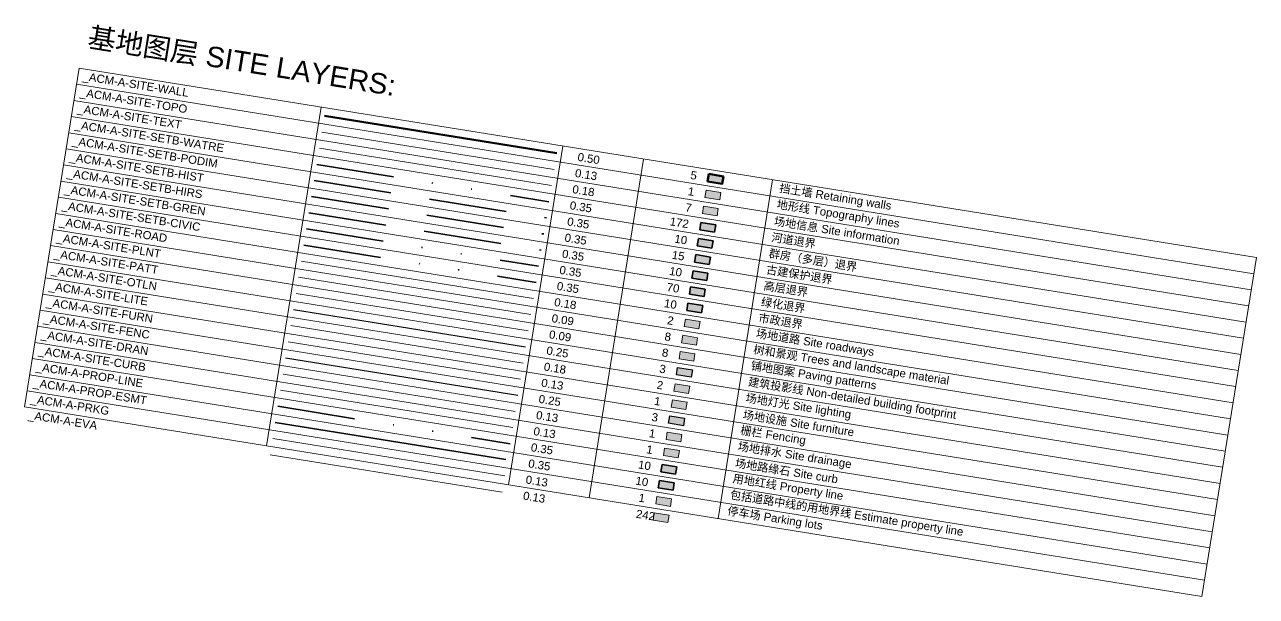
# Model space of a CAD drawing. Extents: x 274235 to 276654, y 142848 to 144425.
# Drawn here: x 276502.8 to 276653.7, y 143163.3 to 143233.3 of the extents above; entities that cross this region are included whole.
import ezdxf
from ezdxf.enums import TextEntityAlignment as Align

# ---------------------------------------------------------------- set-up
doc = ezdxf.new("R2010")
doc.units = 0
doc.header["$LTSCALE"] = 1.5
for name, pattern in [('_ACM-G-CENTER', [28.575, 19.05, -3.175, 3.175, -3.175]), ('_ACM-G-DASHED', [9.525, 6.35, -3.175]), ('_ACM-G-DIVIDE', [15.875, 6.35, -3.175, 0, -3.175, 0, -3.175])]:
    doc.linetypes.add(name, pattern=pattern)
for name, color, linetype, lineweight in [('_ACM-A-ANNO-TEXT', 7, 'CONTINUOUS', 18), ('_ACM-A-EVA', 242, 'CONTINUOUS', 13), ('_ACM-A-PRKG', 1, 'CONTINUOUS', 13), ('_ACM-A-PROP-ESMT', 10, '_ACM-G-CENTER', 35), ('_ACM-A-PROP-LINE', 10, '_ACM-G-DIVIDE', 35), ('_ACM-A-SHBD-GRID-NPLT', 14, 'CONTINUOUS', 13), ('_ACM-A-SITE-CURB', 1, 'CONTINUOUS', 13), ('_ACM-A-SITE-DRAN', 1, 'CONTINUOUS', 13), ('_ACM-A-SITE-FENC', 3, 'FENCELINE1', 25), ('_ACM-A-SITE-FURN', 1, 'CONTINUOUS', 13), ('_ACM-A-SITE-LITE', 2, 'CONTINUOUS', 18), ('_ACM-A-SITE-OTLN', 3, 'CONTINUOUS', 25), ('_ACM-A-SITE-PATT', 8, 'CONTINUOUS', 9), ('_ACM-A-SITE-PLNT', 82, 'CONTINUOUS', 9), ('_ACM-A-SITE-ROAD', 2, 'CONTINUOUS', 18), ('_ACM-A-SITE-SETB-CIVIC', 10, '_ACM-G-DIVIDE', 35), ('_ACM-A-SITE-SETB-GREN', 70, '_ACM-G-DIVIDE', 35), ('_ACM-A-SITE-SETB-HIRS', 10, '_ACM-G-DASHED', 35), ('_ACM-A-SITE-SETB-HIST', 15, '_ACM-G-DASHED', 35), ('_ACM-A-SITE-SETB-PODIM', 10, '_ACM-G-DASHED', 35), ('_ACM-A-SITE-SETB-WATRE', 172, '_ACM-G-DIVIDE', 35), ('_ACM-A-SITE-TEXT', 7, 'CONTINUOUS', 18), ('_ACM-A-SITE-TOPO', 1, 'CONTINUOUS', 13), ('_ACM-A-SITE-WALL', 5, 'CONTINUOUS', 50)]:
    doc.layers.add(name, color=color, linetype=linetype, lineweight=lineweight)
doc.styles.add('_ACM-G-LINESTYLE', font='arial.ttf')
doc.styles.add('_ACM-G-NOTES', font='arial.ttf', dxfattribs={"height": 2.5})
doc.linetypes.add('FENCELINE1', pattern='A,6.35,-2.54,[133,ltypeshp.shx,S=2.54,R=0,X=-2.54,Y=0],-2.54,25.4', length=36.83)

msp = doc.modelspace()

# ---------------------------------------------------------------- hatches: boundary and pattern name
at = {"layer": '_ACM-A-EVA'}
h = msp.add_hatch(color=256, dxfattribs=at)
h.dxf.hatch_style = 1
h.paths.add_polyline_path([(276579.936, 143173.51), (276581.741, 143173.219), (276581.596, 143172.317), (276579.79, 143172.607)])
at = {"layer": '_ACM-A-PRKG'}
h = msp.add_hatch(color=256, dxfattribs=at)
h.dxf.hatch_style = 1
h.paths.add_polyline_path([(276580.253, 143175.484), (276582.059, 143175.194), (276581.913, 143174.291), (276580.108, 143174.582)])
at = {"layer": '_ACM-A-PROP-ESMT'}
h = msp.add_hatch(color=256, dxfattribs=at)
h.dxf.hatch_style = 1
h.paths.add_polyline_path([(276580.571, 143177.459), (276582.376, 143177.169), (276582.231, 143176.266), (276580.426, 143176.556)])
at = {"layer": '_ACM-A-PROP-LINE'}
h = msp.add_hatch(color=256, dxfattribs=at)
h.dxf.hatch_style = 1
h.paths.add_polyline_path([(276580.888, 143179.434), (276582.694, 143179.143), (276582.549, 143178.241), (276580.743, 143178.531)])
at = {"layer": '_ACM-A-SITE-CURB'}
h = msp.add_hatch(color=256, dxfattribs=at)
h.dxf.hatch_style = 1
h.paths.add_polyline_path([(276581.206, 143181.408), (276583.011, 143181.118), (276582.866, 143180.215), (276581.061, 143180.506)])
at = {"layer": '_ACM-A-SITE-DRAN'}
h = msp.add_hatch(color=256, dxfattribs=at)
h.dxf.hatch_style = 1
h.paths.add_polyline_path([(276581.524, 143183.383), (276583.329, 143183.093), (276583.184, 143182.19), (276581.378, 143182.48)])
at = {"layer": '_ACM-A-SITE-FENC'}
h = msp.add_hatch(color=256, dxfattribs=at)
h.dxf.hatch_style = 1
h.paths.add_polyline_path([(276581.841, 143185.358), (276583.647, 143185.067), (276583.501, 143184.164), (276581.696, 143184.455)])
at = {"layer": '_ACM-A-SITE-FURN'}
h = msp.add_hatch(color=256, dxfattribs=at)
h.dxf.hatch_style = 1
h.paths.add_polyline_path([(276582.159, 143187.332), (276583.964, 143187.042), (276583.819, 143186.139), (276582.014, 143186.43)])
at = {"layer": '_ACM-A-SITE-LITE'}
h = msp.add_hatch(color=256, dxfattribs=at)
h.dxf.hatch_style = 1
h.paths.add_polyline_path([(276582.476, 143189.307), (276584.282, 143189.016), (276584.137, 143188.114), (276582.331, 143188.404)])
at = {"layer": '_ACM-A-SITE-OTLN'}
h = msp.add_hatch(color=256, dxfattribs=at)
h.dxf.hatch_style = 1
h.paths.add_polyline_path([(276582.794, 143191.281), (276584.599, 143190.991), (276584.454, 143190.088), (276582.649, 143190.379)])
at = {"layer": '_ACM-A-SITE-PATT'}
h = msp.add_hatch(color=256, dxfattribs=at)
h.dxf.hatch_style = 1
h.paths.add_polyline_path([(276583.112, 143193.256), (276584.917, 143192.966), (276584.772, 143192.063), (276582.966, 143192.353)])
at = {"layer": '_ACM-A-SITE-PLNT'}
h = msp.add_hatch(color=256, dxfattribs=at)
h.dxf.hatch_style = 1
h.paths.add_polyline_path([(276583.429, 143195.231), (276585.235, 143194.94), (276585.089, 143194.038), (276583.284, 143194.328)])
at = {"layer": '_ACM-A-SITE-ROAD'}
h = msp.add_hatch(color=256, dxfattribs=at)
h.dxf.hatch_style = 1
h.paths.add_polyline_path([(276583.747, 143197.205), (276585.552, 143196.915), (276585.407, 143196.012), (276583.602, 143196.303)])
at = {"layer": '_ACM-A-SITE-SETB-CIVIC'}
h = msp.add_hatch(color=256, dxfattribs=at)
h.dxf.hatch_style = 1
h.paths.add_polyline_path([(276584.065, 143199.18), (276585.87, 143198.89), (276585.725, 143197.987), (276583.919, 143198.277)])
at = {"layer": '_ACM-A-SITE-SETB-GREN'}
h = msp.add_hatch(color=256, dxfattribs=at)
h.dxf.hatch_style = 1
h.paths.add_polyline_path([(276584.382, 143201.155), (276586.187, 143200.864), (276586.042, 143199.961), (276584.237, 143200.252)])
at = {"layer": '_ACM-A-SITE-SETB-HIRS'}
h = msp.add_hatch(color=256, dxfattribs=at)
h.dxf.hatch_style = 1
h.paths.add_polyline_path([(276584.7, 143203.129), (276586.505, 143202.839), (276586.36, 143201.936), (276584.555, 143202.226)])
at = {"layer": '_ACM-A-SITE-SETB-HIST'}
h = msp.add_hatch(color=256, dxfattribs=at)
h.dxf.hatch_style = 1
h.paths.add_polyline_path([(276585.017, 143205.104), (276586.823, 143204.813), (276586.678, 143203.911), (276584.872, 143204.201)])
at = {"layer": '_ACM-A-SITE-SETB-PODIM'}
h = msp.add_hatch(color=256, dxfattribs=at)
h.dxf.hatch_style = 1
h.paths.add_polyline_path([(276585.335, 143207.078), (276587.14, 143206.788), (276586.995, 143205.885), (276585.19, 143206.176)])
at = {"layer": '_ACM-A-SITE-SETB-WATRE'}
h = msp.add_hatch(color=256, dxfattribs=at)
h.dxf.hatch_style = 1
h.paths.add_polyline_path([(276585.653, 143209.053), (276587.458, 143208.763), (276587.313, 143207.86), (276585.507, 143208.15)])
at = {"layer": '_ACM-A-SITE-TEXT'}
h = msp.add_hatch(color=256, dxfattribs=at)
h.dxf.hatch_style = 1
h.paths.add_polyline_path([(276585.97, 143211.028), (276587.776, 143210.737), (276587.63, 143209.835), (276585.825, 143210.125)])
at = {"layer": '_ACM-A-SITE-TOPO'}
h = msp.add_hatch(color=256, dxfattribs=at)
h.dxf.hatch_style = 1
h.paths.add_polyline_path([(276586.288, 143213.002), (276588.093, 143212.712), (276587.948, 143211.809), (276586.143, 143212.1)])
at = {"layer": '_ACM-A-SITE-WALL'}
h = msp.add_hatch(color=256, dxfattribs=at)
h.dxf.hatch_style = 1
h.paths.add_polyline_path([(276586.605, 143214.977), (276588.411, 143214.686), (276588.266, 143213.784), (276586.46, 143214.074)])

# ---------------------------------------------------------------- linework, layer by layer
at = {"layer": '_ACM-A-EVA'}
msp.add_line((276532.895, 143180.613), (276561.33, 143176.04), dxfattribs=at)
msp.add_lwpolyline([(276579.936, 143173.51), (276581.741, 143173.219), (276581.596, 143172.317), (276579.79, 143172.607)], close=True, dxfattribs=at)
at = {"layer": '_ACM-A-PRKG'}
msp.add_line((276533.213, 143182.588), (276561.647, 143178.014), dxfattribs=at)
msp.add_lwpolyline([(276580.253, 143175.484), (276582.059, 143175.194), (276581.913, 143174.291), (276580.108, 143174.582)], close=True, dxfattribs=at)
at = {"layer": '_ACM-A-PROP-ESMT'}
msp.add_line((276533.53, 143184.562), (276561.965, 143179.989), dxfattribs=at)
msp.add_lwpolyline([(276580.571, 143177.459), (276582.376, 143177.169), (276582.231, 143176.266), (276580.426, 143176.556)], close=True, dxfattribs=at)
at = {"layer": '_ACM-A-PROP-LINE'}
msp.add_line((276533.848, 143186.537), (276562.283, 143181.963), dxfattribs=at)
msp.add_lwpolyline([(276580.888, 143179.434), (276582.694, 143179.143), (276582.549, 143178.241), (276580.743, 143178.531)], close=True, dxfattribs=at)
at = {"layer": '_ACM-A-SHBD-GRID-NPLT'}
for p, q in [((276568.751, 143218.399), (276562.081, 143176.932)), ((276578.624, 143216.811), (276571.954, 143175.343)), ((276594.421, 143214.27), (276587.751, 143172.803)), ((276653.659, 143204.741), (276646.99, 143163.274))]:
    msp.add_line(p, q, dxfattribs=at)
for points in [[(276509.512, 143227.927), (276502.842, 143186.46)], [(276509.512, 143227.927), (276653.659, 143204.741)], [(276509.195, 143225.952), (276653.342, 143202.767)], [(276508.877, 143223.978), (276653.024, 143200.792)], [(276508.559, 143222.003), (276652.707, 143198.817)], [(276539.131, 143223.163), (276532.462, 143181.696)], [(276508.242, 143220.028), (276652.389, 143196.843)], [(276507.924, 143218.054), (276652.071, 143194.868)], [(276507.607, 143216.079), (276651.754, 143192.894)], [(276507.289, 143214.105), (276651.436, 143190.919)], [(276506.971, 143212.13), (276651.119, 143188.944)], [(276506.654, 143210.155), (276650.801, 143186.97)], [(276506.336, 143208.181), (276650.483, 143184.995)], [(276506.018, 143206.206), (276650.166, 143183.02)], [(276505.701, 143204.231), (276649.848, 143181.046)], [(276505.383, 143202.257), (276649.53, 143179.071)], [(276505.066, 143200.282), (276649.213, 143177.097)], [(276504.748, 143198.308), (276648.895, 143175.122)], [(276504.43, 143196.333), (276648.578, 143173.147)], [(276504.113, 143194.358), (276648.26, 143171.173)], [(276503.795, 143192.384), (276647.942, 143169.198)], [(276503.478, 143190.409), (276647.625, 143167.223)], [(276503.16, 143188.435), (276647.307, 143165.249)], [(276502.842, 143186.46), (276646.99, 143163.274)]]:
    msp.add_lwpolyline(points, dxfattribs=at)
at = {"layer": '_ACM-A-SITE-CURB'}
msp.add_line((276534.166, 143188.512), (276562.6, 143183.938), dxfattribs=at)
msp.add_lwpolyline([(276581.206, 143181.408), (276583.011, 143181.118), (276582.866, 143180.215), (276581.061, 143180.506)], close=True, dxfattribs=at)
at = {"layer": '_ACM-A-SITE-DRAN'}
msp.add_line((276534.483, 143190.486), (276562.918, 143185.913), dxfattribs=at)
msp.add_lwpolyline([(276581.524, 143183.383), (276583.329, 143183.093), (276583.184, 143182.19), (276581.378, 143182.48)], close=True, dxfattribs=at)
at = {"layer": '_ACM-A-SITE-FENC'}
msp.add_line((276534.801, 143192.461), (276563.235, 143187.887), dxfattribs=at)
msp.add_lwpolyline([(276581.841, 143185.358), (276583.647, 143185.067), (276583.501, 143184.164), (276581.696, 143184.455)], close=True, dxfattribs=at)
at = {"layer": '_ACM-A-SITE-FURN'}
msp.add_line((276535.119, 143194.435), (276563.553, 143189.862), dxfattribs=at)
msp.add_lwpolyline([(276582.159, 143187.332), (276583.964, 143187.042), (276583.819, 143186.139), (276582.014, 143186.43)], close=True, dxfattribs=at)
at = {"layer": '_ACM-A-SITE-LITE'}
msp.add_line((276535.436, 143196.41), (276563.871, 143191.836), dxfattribs=at)
msp.add_lwpolyline([(276582.476, 143189.307), (276584.282, 143189.016), (276584.137, 143188.114), (276582.331, 143188.404)], close=True, dxfattribs=at)
at = {"layer": '_ACM-A-SITE-OTLN'}
msp.add_line((276535.754, 143198.385), (276564.188, 143193.811), dxfattribs=at)
msp.add_lwpolyline([(276582.794, 143191.281), (276584.599, 143190.991), (276584.454, 143190.088), (276582.649, 143190.379)], close=True, dxfattribs=at)
at = {"layer": '_ACM-A-SITE-PATT'}
msp.add_line((276536.071, 143200.359), (276564.506, 143195.786), dxfattribs=at)
msp.add_lwpolyline([(276583.112, 143193.256), (276584.917, 143192.966), (276584.772, 143192.063), (276582.966, 143192.353)], close=True, dxfattribs=at)
at = {"layer": '_ACM-A-SITE-PLNT'}
msp.add_line((276536.389, 143202.334), (276564.823, 143197.76), dxfattribs=at)
msp.add_lwpolyline([(276583.429, 143195.231), (276585.235, 143194.94), (276585.089, 143194.038), (276583.284, 143194.328)], close=True, dxfattribs=at)
at = {"layer": '_ACM-A-SITE-ROAD'}
msp.add_line((276536.707, 143204.309), (276565.141, 143199.735), dxfattribs=at)
msp.add_lwpolyline([(276583.747, 143197.205), (276585.552, 143196.915), (276585.407, 143196.012), (276583.602, 143196.303)], close=True, dxfattribs=at)
at = {"layer": '_ACM-A-SITE-SETB-CIVIC'}
msp.add_line((276537.024, 143206.283), (276565.459, 143201.71), dxfattribs=at)
msp.add_lwpolyline([(276584.065, 143199.18), (276585.87, 143198.89), (276585.725, 143197.987), (276583.919, 143198.277)], close=True, dxfattribs=at)
at = {"layer": '_ACM-A-SITE-SETB-GREN'}
msp.add_line((276537.342, 143208.258), (276565.776, 143203.684), dxfattribs=at)
msp.add_lwpolyline([(276584.382, 143201.155), (276586.187, 143200.864), (276586.042, 143199.961), (276584.237, 143200.252)], close=True, dxfattribs=at)
at = {"layer": '_ACM-A-SITE-SETB-HIRS'}
msp.add_line((276537.659, 143210.232), (276566.094, 143205.659), dxfattribs=at)
msp.add_lwpolyline([(276584.7, 143203.129), (276586.505, 143202.839), (276586.36, 143201.936), (276584.555, 143202.226)], close=True, dxfattribs=at)
at = {"layer": '_ACM-A-SITE-SETB-HIST'}
msp.add_line((276537.977, 143212.207), (276566.412, 143207.633), dxfattribs=at)
msp.add_lwpolyline([(276585.017, 143205.104), (276586.823, 143204.813), (276586.678, 143203.911), (276584.872, 143204.201)], close=True, dxfattribs=at)
at = {"layer": '_ACM-A-SITE-SETB-PODIM'}
msp.add_line((276538.295, 143214.182), (276566.729, 143209.608), dxfattribs=at)
msp.add_lwpolyline([(276585.335, 143207.078), (276587.14, 143206.788), (276586.995, 143205.885), (276585.19, 143206.176)], close=True, dxfattribs=at)
at = {"layer": '_ACM-A-SITE-SETB-WATRE'}
msp.add_line((276538.612, 143216.156), (276567.047, 143211.583), dxfattribs=at)
msp.add_lwpolyline([(276585.653, 143209.053), (276587.458, 143208.763), (276587.313, 143207.86), (276585.507, 143208.15)], close=True, dxfattribs=at)
at = {"layer": '_ACM-A-SITE-TEXT'}
msp.add_line((276538.93, 143218.131), (276567.364, 143213.557), dxfattribs=at)
msp.add_lwpolyline([(276585.97, 143211.028), (276587.776, 143210.737), (276587.63, 143209.835), (276585.825, 143210.125)], close=True, dxfattribs=at)
at = {"layer": '_ACM-A-SITE-TOPO'}
msp.add_line((276539.247, 143220.106), (276567.682, 143215.532), dxfattribs=at)
msp.add_lwpolyline([(276586.288, 143213.002), (276588.093, 143212.712), (276587.948, 143211.809), (276586.143, 143212.1)], close=True, dxfattribs=at)
at = {"layer": '_ACM-A-SITE-WALL'}
msp.add_line((276539.565, 143222.08), (276568, 143217.507), dxfattribs=at)
msp.add_lwpolyline([(276586.605, 143214.977), (276588.411, 143214.686), (276588.266, 143213.784), (276586.46, 143214.074)], close=True, dxfattribs=at)

# ---------------------------------------------------------------- texts
at = {"layer": '_ACM-A-ANNO-TEXT', "style": '_ACM-G-NOTES'}
msp.add_text('基地图层 SITE LAYERS:', height=2.5, rotation=350.86238, dxfattribs=at).set_placement((276510.641, 143231.797), align=Align.MIDDLE_LEFT)
at = {"layer": '_ACM-A-ANNO-TEXT', "char_height": 1, "width": 114.28571, "attachment_point": 4, "rotation": 350.86241, "style": '_ACM-G-LINESTYLE'}
for s, insert in [('挡土墙 Retaining walls', (276595.249, 143213.123)), ('地形线 Topography lines', (276594.932, 143211.149)), ('场地信息 Site information', (276594.614, 143209.174)), ('河道退界', (276594.297, 143207.2)), ('群房（多层）退界', (276593.979, 143205.225)), ('古建保护退界', (276593.661, 143203.25)), ('高层退界', (276593.344, 143201.276)), ('绿化退界', (276593.026, 143199.301)), ('市政退界', (276592.708, 143197.327)), ('场地道路 Site roadways \xa0', (276592.391, 143195.352)), ('树和景观 Trees and landscape material', (276592.073, 143193.377)), ('铺地图案 Paving patterns', (276591.756, 143191.403)), ('建筑投影线 Non-detailed building footprint', (276591.438, 143189.428)), ('场地灯光 Site lighting', (276591.12, 143187.453)), ('场地设施 Site furniture', (276590.803, 143185.479)), ('栅栏 Fencing', (276590.485, 143183.504)), ('场地排水 Site drainage', (276590.168, 143181.53)), ('场地路缘石 Site curb', (276589.85, 143179.555)), ('用地红线 Property line \xa0', (276589.532, 143177.58)), ('包括道路中线的用地界线 Estimate property line', (276589.215, 143175.606)), ('停车场 Parking lots', (276588.897, 143173.631))]:
    msp.add_mtext(s, dxfattribs=dict(at, insert=insert))
at = {"layer": '_ACM-A-EVA', "style": '_ACM-G-NOTES'}
for s, p in [('0.13', (276563.897, 143175.627)), ('242', (276577.719, 143173.404))]:
    msp.add_text(s, height=1, rotation=350.86238, dxfattribs=at).set_placement(p, align=Align.MIDDLE_LEFT)
at = {"layer": '_ACM-A-EVA', "insert": (276503.276, 143185.377), "char_height": 1, "width": 11.42857, "attachment_point": 4, "rotation": 350.86241, "style": '_ACM-G-LINESTYLE'}
msp.add_mtext('_ACM-A-EVA', dxfattribs=at)
at = {"layer": '_ACM-A-PRKG', "style": '_ACM-G-NOTES'}
for s, p in [('0.13', (276564.214, 143177.602)), ('1', (276578.037, 143175.378))]:
    msp.add_text(s, height=1, rotation=350.86238, dxfattribs=at).set_placement(p, align=Align.MIDDLE_LEFT)
at = {"layer": '_ACM-A-PRKG', "insert": (276503.594, 143187.352), "char_height": 1, "width": 11.42857, "attachment_point": 4, "rotation": 350.86241, "style": '_ACM-G-LINESTYLE'}
msp.add_mtext('_ACM-A-PRKG', dxfattribs=at)
at = {"layer": '_ACM-A-PROP-ESMT', "style": '_ACM-G-NOTES'}
for s, p in [('0.35', (276564.532, 143179.576)), ('10', (276577.663, 143177.464))]:
    msp.add_text(s, height=1, rotation=350.86238, dxfattribs=at).set_placement(p, align=Align.MIDDLE_LEFT)
at = {"layer": '_ACM-A-PROP-ESMT', "insert": (276503.911, 143189.327), "char_height": 1, "width": 11.42857, "attachment_point": 4, "rotation": 350.86241, "style": '_ACM-G-LINESTYLE'}
msp.add_mtext('_ACM-A-PROP-ESMT', dxfattribs=at)
at = {"layer": '_ACM-A-PROP-LINE', "style": '_ACM-G-NOTES'}
for s, p in [('0.35', (276564.85, 143181.551)), ('10', (276577.981, 143179.439))]:
    msp.add_text(s, height=1, rotation=350.86238, dxfattribs=at).set_placement(p, align=Align.MIDDLE_LEFT)
at = {"layer": '_ACM-A-PROP-LINE', "insert": (276504.229, 143191.301), "char_height": 1, "width": 11.42857, "attachment_point": 4, "rotation": 350.86241, "style": '_ACM-G-LINESTYLE'}
msp.add_mtext('_ACM-A-PROP-LINE', dxfattribs=at)
at = {"layer": '_ACM-A-SITE-CURB', "style": '_ACM-G-NOTES'}
for s, p in [('0.13', (276565.167, 143183.526)), ('1', (276578.99, 143181.302))]:
    msp.add_text(s, height=1, rotation=350.86238, dxfattribs=at).set_placement(p, align=Align.MIDDLE_LEFT)
at = {"layer": '_ACM-A-SITE-CURB', "insert": (276504.546, 143193.276), "char_height": 1, "width": 11.42857, "attachment_point": 4, "rotation": 350.86241, "style": '_ACM-G-LINESTYLE'}
msp.add_mtext('_ACM-A-SITE-CURB', dxfattribs=at)
at = {"layer": '_ACM-A-SITE-DRAN', "style": '_ACM-G-NOTES'}
for s, p in [('0.13', (276565.485, 143185.5)), ('1', (276579.307, 143183.277))]:
    msp.add_text(s, height=1, rotation=350.86238, dxfattribs=at).set_placement(p, align=Align.MIDDLE_LEFT)
at = {"layer": '_ACM-A-SITE-DRAN', "insert": (276504.864, 143195.25), "char_height": 1, "width": 11.42857, "attachment_point": 4, "rotation": 350.86241, "style": '_ACM-G-LINESTYLE'}
msp.add_mtext('_ACM-A-SITE-DRAN', dxfattribs=at)
at = {"layer": '_ACM-A-SITE-FENC', "style": '_ACM-G-NOTES'}
for s, p in [('0.25', (276565.803, 143187.475)), ('3', (276579.625, 143185.252))]:
    msp.add_text(s, height=1, rotation=350.86238, dxfattribs=at).set_placement(p, align=Align.MIDDLE_LEFT)
at = {"layer": '_ACM-A-SITE-FENC', "insert": (276505.182, 143197.225), "char_height": 1, "width": 11.42857, "attachment_point": 4, "rotation": 350.86241, "style": '_ACM-G-LINESTYLE'}
msp.add_mtext('_ACM-A-SITE-FENC', dxfattribs=at)
at = {"layer": '_ACM-A-SITE-FURN', "style": '_ACM-G-NOTES'}
for s, p in [('0.13', (276566.12, 143189.449)), ('1', (276579.942, 143187.226))]:
    msp.add_text(s, height=1, rotation=350.86238, dxfattribs=at).set_placement(p, align=Align.MIDDLE_LEFT)
at = {"layer": '_ACM-A-SITE-FURN', "insert": (276505.499, 143199.2), "char_height": 1, "width": 11.42857, "attachment_point": 4, "rotation": 350.86241, "style": '_ACM-G-LINESTYLE'}
msp.add_mtext('_ACM-A-SITE-FURN', dxfattribs=at)
at = {"layer": '_ACM-A-SITE-LITE', "style": '_ACM-G-NOTES'}
for s, p in [('0.18', (276566.438, 143191.424)), ('2', (276580.26, 143189.201))]:
    msp.add_text(s, height=1, rotation=350.86238, dxfattribs=at).set_placement(p, align=Align.MIDDLE_LEFT)
at = {"layer": '_ACM-A-SITE-LITE', "insert": (276505.817, 143201.174), "char_height": 1, "width": 11.42857, "attachment_point": 4, "rotation": 350.86241, "style": '_ACM-G-LINESTYLE'}
msp.add_mtext('_ACM-A-SITE-LITE', dxfattribs=at)
at = {"layer": '_ACM-A-SITE-OTLN', "style": '_ACM-G-NOTES'}
for s, p in [('0.25', (276566.755, 143193.399)), ('3', (276580.578, 143191.175))]:
    msp.add_text(s, height=1, rotation=350.86238, dxfattribs=at).set_placement(p, align=Align.MIDDLE_LEFT)
at = {"layer": '_ACM-A-SITE-OTLN', "insert": (276506.134, 143203.149), "char_height": 1, "width": 11.42857, "attachment_point": 4, "rotation": 350.86241, "style": '_ACM-G-LINESTYLE'}
msp.add_mtext('_ACM-A-SITE-OTLN', dxfattribs=at)
at = {"layer": '_ACM-A-SITE-PATT', "style": '_ACM-G-NOTES'}
for s, p in [('0.09', (276567.073, 143195.373)), ('8', (276580.895, 143193.15))]:
    msp.add_text(s, height=1, rotation=350.86238, dxfattribs=at).set_placement(p, align=Align.MIDDLE_LEFT)
at = {"layer": '_ACM-A-SITE-PATT', "insert": (276506.452, 143205.123), "char_height": 1, "width": 11.42857, "attachment_point": 4, "rotation": 350.86241, "style": '_ACM-G-LINESTYLE'}
msp.add_mtext('_ACM-A-SITE-PATT', dxfattribs=at)
at = {"layer": '_ACM-A-SITE-PLNT', "style": '_ACM-G-NOTES'}
for s, p in [('0.09', (276567.391, 143197.348)), ('8', (276581.213, 143195.125))]:
    msp.add_text(s, height=1, rotation=350.86238, dxfattribs=at).set_placement(p, align=Align.MIDDLE_LEFT)
at = {"layer": '_ACM-A-SITE-PLNT', "insert": (276506.77, 143207.098), "char_height": 1, "width": 11.42857, "attachment_point": 4, "rotation": 350.86241, "style": '_ACM-G-LINESTYLE'}
msp.add_mtext('_ACM-A-SITE-PLNT', dxfattribs=at)
at = {"layer": '_ACM-A-SITE-ROAD', "style": '_ACM-G-NOTES'}
for s, p in [('0.18', (276567.708, 143199.323)), ('2', (276581.531, 143197.099))]:
    msp.add_text(s, height=1, rotation=350.86238, dxfattribs=at).set_placement(p, align=Align.MIDDLE_LEFT)
at = {"layer": '_ACM-A-SITE-ROAD', "insert": (276507.087, 143209.073), "char_height": 1, "width": 11.42857, "attachment_point": 4, "rotation": 350.86241, "style": '_ACM-G-LINESTYLE'}
msp.add_mtext('_ACM-A-SITE-ROAD', dxfattribs=at)
at = {"layer": '_ACM-A-SITE-SETB-CIVIC', "style": '_ACM-G-NOTES'}
for s, p in [('0.35', (276568.026, 143201.297)), ('10', (276581.157, 143199.185))]:
    msp.add_text(s, height=1, rotation=350.86238, dxfattribs=at).set_placement(p, align=Align.MIDDLE_LEFT)
at = {"layer": '_ACM-A-SITE-SETB-CIVIC', "insert": (276507.405, 143211.047), "char_height": 1, "width": 11.42857, "attachment_point": 4, "rotation": 350.86241, "style": '_ACM-G-LINESTYLE'}
msp.add_mtext('_ACM-A-SITE-SETB-CIVIC', dxfattribs=at)
at = {"layer": '_ACM-A-SITE-SETB-GREN', "style": '_ACM-G-NOTES'}
for s, p in [('0.35', (276568.343, 143203.272)), ('70', (276581.475, 143201.16))]:
    msp.add_text(s, height=1, rotation=350.86238, dxfattribs=at).set_placement(p, align=Align.MIDDLE_LEFT)
at = {"layer": '_ACM-A-SITE-SETB-GREN', "insert": (276507.722, 143213.022), "char_height": 1, "width": 11.42857, "attachment_point": 4, "rotation": 350.86241, "style": '_ACM-G-LINESTYLE'}
msp.add_mtext('_ACM-A-SITE-SETB-GREN', dxfattribs=at)
at = {"layer": '_ACM-A-SITE-SETB-HIRS', "style": '_ACM-G-NOTES'}
for s, p in [('0.35', (276568.661, 143205.246)), ('10', (276581.792, 143203.134))]:
    msp.add_text(s, height=1, rotation=350.86238, dxfattribs=at).set_placement(p, align=Align.MIDDLE_LEFT)
at = {"layer": '_ACM-A-SITE-SETB-HIRS', "insert": (276508.04, 143214.997), "char_height": 1, "width": 11.42857, "attachment_point": 4, "rotation": 350.86241, "style": '_ACM-G-LINESTYLE'}
msp.add_mtext('_ACM-A-SITE-SETB-HIRS', dxfattribs=at)
at = {"layer": '_ACM-A-SITE-SETB-HIST', "style": '_ACM-G-NOTES'}
for s, p in [('0.35', (276568.979, 143207.221)), ('15', (276582.11, 143205.109))]:
    msp.add_text(s, height=1, rotation=350.86238, dxfattribs=at).set_placement(p, align=Align.MIDDLE_LEFT)
at = {"layer": '_ACM-A-SITE-SETB-HIST', "insert": (276508.358, 143216.971), "char_height": 1, "width": 11.42857, "attachment_point": 4, "rotation": 350.86241, "style": '_ACM-G-LINESTYLE'}
msp.add_mtext('_ACM-A-SITE-SETB-HIST', dxfattribs=at)
at = {"layer": '_ACM-A-SITE-SETB-PODIM', "style": '_ACM-G-NOTES'}
for s, p in [('0.35', (276569.296, 143209.196)), ('10', (276582.427, 143207.084))]:
    msp.add_text(s, height=1, rotation=350.86238, dxfattribs=at).set_placement(p, align=Align.MIDDLE_LEFT)
at = {"layer": '_ACM-A-SITE-SETB-PODIM', "insert": (276508.675, 143218.946), "char_height": 1, "width": 11.42857, "attachment_point": 4, "rotation": 350.86241, "style": '_ACM-G-LINESTYLE'}
msp.add_mtext('_ACM-A-SITE-SETB-PODIM', dxfattribs=at)
at = {"layer": '_ACM-A-SITE-SETB-WATRE', "style": '_ACM-G-NOTES'}
for s, p in [('0.35', (276569.614, 143211.17)), ('172', (276581.856, 143209.201))]:
    msp.add_text(s, height=1, rotation=350.86238, dxfattribs=at).set_placement(p, align=Align.MIDDLE_LEFT)
at = {"layer": '_ACM-A-SITE-SETB-WATRE', "insert": (276508.993, 143220.92), "char_height": 1, "width": 11.42857, "attachment_point": 4, "rotation": 350.86241, "style": '_ACM-G-LINESTYLE'}
msp.add_mtext('_ACM-A-SITE-SETB-WATRE', dxfattribs=at)
at = {"layer": '_ACM-A-SITE-TEXT', "style": '_ACM-G-NOTES'}
for s, p in [('0.18', (276569.931, 143213.145)), ('7', (276583.754, 143210.922))]:
    msp.add_text(s, height=1, rotation=350.86238, dxfattribs=at).set_placement(p, align=Align.MIDDLE_LEFT)
at = {"layer": '_ACM-A-SITE-TEXT', "insert": (276509.311, 143222.895), "char_height": 1, "width": 11.42857, "attachment_point": 4, "rotation": 350.86241, "style": '_ACM-G-LINESTYLE'}
msp.add_mtext('_ACM-A-SITE-TEXT', dxfattribs=at)
at = {"layer": '_ACM-A-SITE-TOPO', "style": '_ACM-G-NOTES'}
for s, p in [('0.13', (276570.249, 143215.12)), ('1', (276584.071, 143212.896))]:
    msp.add_text(s, height=1, rotation=350.86238, dxfattribs=at).set_placement(p, align=Align.MIDDLE_LEFT)
at = {"layer": '_ACM-A-SITE-TOPO', "insert": (276509.628, 143224.87), "char_height": 1, "width": 11.42857, "attachment_point": 4, "rotation": 350.86241, "style": '_ACM-G-LINESTYLE'}
msp.add_mtext('_ACM-A-SITE-TOPO', dxfattribs=at)
at = {"layer": '_ACM-A-SITE-WALL', "style": '_ACM-G-NOTES'}
for s, p in [('0.50', (276570.567, 143217.094)), ('5', (276584.389, 143214.87))]:
    msp.add_text(s, height=1, rotation=350.86238, dxfattribs=at).set_placement(p, align=Align.MIDDLE_LEFT)
at = {"layer": '_ACM-A-SITE-WALL', "insert": (276509.946, 143226.844), "char_height": 1, "width": 11.42857, "attachment_point": 4, "rotation": 350.86241, "style": '_ACM-G-LINESTYLE'}
msp.add_mtext('_ACM-A-SITE-WALL', dxfattribs=at)

doc.saveas('drawing.dxf')
